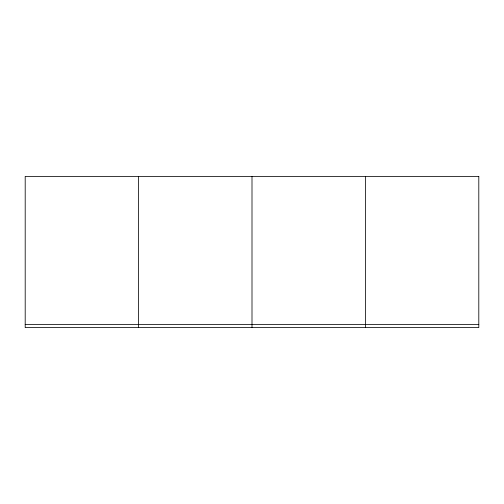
<?xml version="1.0" encoding="UTF-8"?>
<svg xmlns="http://www.w3.org/2000/svg" width="504" height="504" viewBox="0 0 504 504"><rect width="100%" height="100%" fill="white"/><g stroke="black" fill="none" stroke-linecap="round" stroke-linejoin="round"><path stroke-width="0.76" d="M25.2 324.45L478.8 324.45M365.4 176.4L365.4 327.6M252 176.4L252 327.6M138.6 176.4L138.6 327.6M478.8 176.4L25.2 176.4L25.2 327.6L478.8 327.6L478.8 176.4"/></g></svg>
